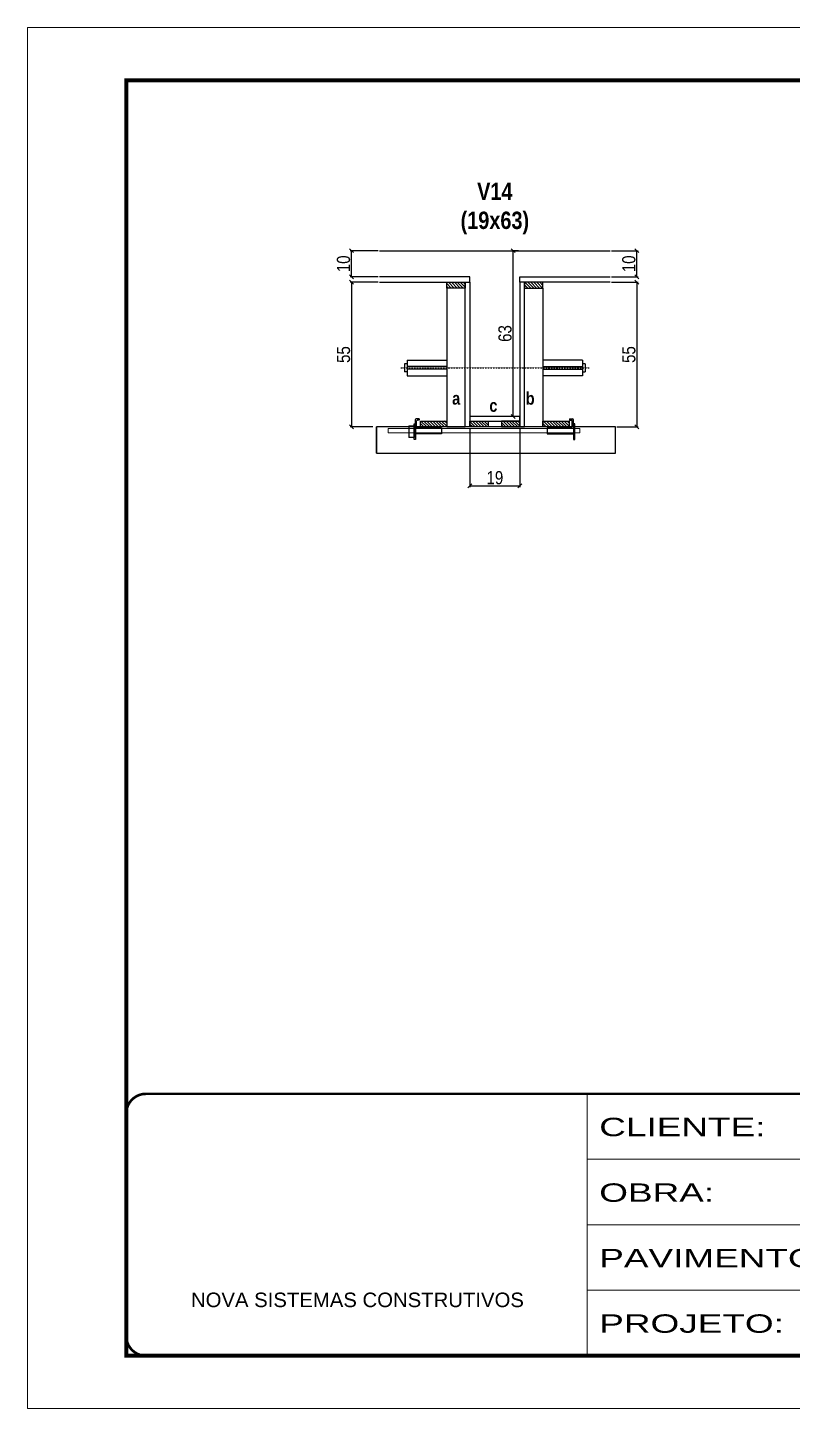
# Model space of a CAD drawing. Extents: x 3330 to 22105, y 1197 to 30204.
# Drawn here: x 3330 to 3911, y 24169 to 25219 of the extents above; entities that cross this region are included whole.
import ezdxf

# ---------------------------------------------------------------- set-up
doc = ezdxf.new("R2010")
doc.units = 0
for name, pattern in [('CONTINUO', [0]), ('DASHED', [0.75, 0.5, -0.25]), ('HIDDEN', [0.375, 0.25, -0.125])]:
    doc.linetypes.add(name, pattern=pattern)
for name, color, linetype in [('barrote', 251, 'Continuous'), ('COTA', 241, 'Continuous'), ('detalhes', 4, 'Continuous'), ('NOMENCLATURA', 7, 'Continuous'), ('Painéis', 200, 'Continuous'), ('presilha', 1, 'Continuous'), ('SARR_2.2x10', 60, 'Continuous'), ('SARR_2.2x7', 40, 'Continuous'), ('SARR_3.5x7', 81, 'Continuous'), ('TENSOR', 3, 'Continuous')]:
    doc.layers.add(name, color=color, linetype=linetype)
for name, color, linetype, lineweight in [('CONCRETO', 251, 'Continuous', 25), ('Folhas', 255, 'Continuous', 9), ('SARRAFO DE PRESSAO', 251, 'DASHED', 9), ('SCO-___-LAJ', 2, 'Continuous', 0)]:
    doc.layers.add(name, color=color, linetype=linetype, lineweight=lineweight)
doc.styles.add('ARIAL', font='arial.ttf')
doc.styles.add('COTA TECNICA 2X', font='techl___.ttf', dxfattribs={"height": 10})
doc.styles.add('TECNICA', font='techb___.ttf', dxfattribs={"height": 10})
doc.styles.add('Tecnologia', font='')
doc.styles.get('Tecnologia').set_extended_font_data('Forgotten Futurist')
doc.dimstyles.new('SECAO', dxfattribs={"dimscale": 0.333333, "dimtxt": 5, "dimasz": 9, "dimexe": 3, "dimexo": 3, "dimgap": 3, "dimtad": 1, "dimdec": 1, "dimlfac": 0.5, "dimzin": 12, "dimdsep": 46, "dimtxsty": 'COTA TECNICA 2X', "dimblk1": 'OBLIQUE', "dimblk2": 'OBLIQUE', "dimsah": 1, "dimcen": 0.9, "dimclrd": 4, "dimclre": 4, "dimclrt": 240, "dimadec": 1, "dimazin": 3, "dimtfac": 1, "dimtdec": 1, "dimtmove": 0, "dimatfit": 3, "dimfxl": 1, "dimtolj": 1, "dimtzin": 12, "dimarcsym": 0})

# ---------------------------------------------------------------- blocks, each defined once
blk = doc.blocks.new('9999999999')
at = {"color": 30, "linetype": 'CONTINUO'}
for p, q in [((98564.6, 34230.2), (98564.6, 34429.4)), ((98564.6, 34379.6), (99584, 34379.6)), ((98564.6, 34329.8), (99488, 34329.8)), ((98564.6, 34280), (99488, 34280))]:
    blk.add_line(p, q, dxfattribs=at)
at = {"color": 30, "linetype": 'CONTINUO', "const_width": 2}
blk.add_lwpolyline([(99584, 34230.2), (99584, 34414.4, 0.414214), (99569, 34429.4), (98229, 34429.4, 0.414214), (98214, 34414.4), (98214, 34245.2, 0.414214), (98229, 34230.2), (99584, 34230.2)], format="xyb", dxfattribs=at)
at = {"layer": 'Folhas'}
blk.add_lwpolyline([(98139, 34190.2), (99624, 34190.2), (99624, 35240.2), (98139, 35240.2)], close=True, dxfattribs=at)
at = {"layer": 'Folhas', "color": 30, "const_width": 3}
blk.add_lwpolyline([(98214, 34230.2), (99584, 34230.2), (99584, 35200.2), (98214, 35200.2)], close=True, dxfattribs=at)
at = {"color": 7, "linetype": 'Continuous', "ltscale": 5, "style": 'ARIAL'}
blk.add_text('NOVA SISTEMAS CONSTRUTIVOS', height=11.059, dxfattribs=at).set_placement((98263.2, 34267.2))
at = {"layer": 'Folhas', "color": 7, "style": 'Tecnologia', "width": 1.5}
for s, p in [('CLIENTE:', (98573.7, 34397.2)), ('OBRA:', (98573.7, 34347.3)), ('PAVIMENTO:', (98573.7, 34297.5)), ('PROJETO:', (98573.7, 34247.7))]:
    blk.add_text(s, height=14, dxfattribs=at).set_placement(p)
blk = doc.blocks.new('PRESILHA METÁLICA 1')
at = {"layer": 'presilha'}
for p, q in [((7.5, 10.6), (7.5, 19.9)), ((12, 21), (8.6, 21)), ((9, 11.6), (9, 18.9)), ((12, 19.5), (9.6, 19.5)), ((12, 21), (12, 19.5)), ((0, 13), (6, 13)), ((0, 13), (0, 0)), ((6, 0), (0, 0)), ((6, 15.5), (7.5, 15.5)), ((6, -2.5), (6, 15.5)), ((6, 13), (6, 0)), ((7.5, 15.5), (7.5, -2.5)), ((37.5, 4.1), (7.5, 4.1)), ((37.5, 11), (9.6, 11)), ((37.5, 11), (37.5, 4.1)), ((7.5, -2.5), (6, -2.5))]:
    blk.add_line(p, q, dxfattribs=at)
for centre, radius, start, end in [((8.6, 19.9), 1.14, 90, 180), ((9.6, 18.9), 0.57, 90, 180), ((9.6, 11.6), 0.57, 180, 270)]:
    blk.add_arc(centre, radius, start, end, dxfattribs=at)
blk = doc.blocks.new('PRESILHA METÁLICA 2')
at = {"layer": 'presilha'}
for p, q in [((-5.2, 23.5), (-5.2, 22)), ((-5.2, 23.5), (-1.9, 23.5)), ((-5.2, 22), (-2.8, 22)), ((-2.2, 14.1), (-2.2, 21.4)), ((0.8, 18), (-0.8, 18)), ((-0.8, 18), (-0.8, 0)), ((-0.8, 14.6), (-0.8, 22.4)), ((0.8, 0), (0.8, 18)), ((-30.8, 13.5), (-30.8, 6.6)), ((-30.8, 13.5), (-2.8, 13.5)), ((-30.8, 6.6), (-0.8, 6.6)), ((-0.8, 0), (0.8, 0))]:
    blk.add_line(p, q, dxfattribs=at)
for centre, radius, start, end in [((-2.8, 21.4), 0.57, 0, 90), ((-1.9, 22.4), 1.14, 0, 90), ((-2.8, 14.1), 0.57, 270, 0)]:
    blk.add_arc(centre, radius, start, end, dxfattribs=at)
blk = doc.blocks.new('_Oblique')
at = {"color": 0, "linetype": 'ByBlock', "lineweight": -2}
blk.add_line((-0.5, -0.5), (0.5, 0.5), dxfattribs=at)
blk = doc.blocks.new('*D3254')
at = {"layer": 'COTA', "color": 4, "lineweight": -2, "transparency": 16777216}
for p, q in [((3773.8, 25025.2), (3794.1, 25025.2)), ((3793.1, 25025.2), (3793.1, 24915.2)), ((3777.9, 24915.2), (3794.1, 24915.2))]:
    blk.add_line(p, q, dxfattribs=at)
at = {"layer": 'Defpoints', "color": 0, "transparency": 16777216}
for p in [(3772.8, 25025.2), (3776.9, 24915.2), (3793.1, 24915.2)]:
    blk.add_point(p, dxfattribs=at)
at = {"layer": 'COTA', "color": 4, "lineweight": -2, "transparency": 16777216, "xscale": 3, "yscale": 3, "zscale": 3}
for p, rotation in [((3793.1, 25025.2), 90), ((3793.1, 24915.2), 270)]:
    blk.add_blockref('_Oblique', p, dxfattribs=dict(at, rotation=rotation))
at = {"layer": 'COTA', "color": 240, "transparency": 16777216, "insert": (3787, 24970.2), "char_height": 10, "attachment_point": 5, "rotation": 90, "style": 'COTA TECNICA 2X'}
blk.add_mtext('\\A1;55', dxfattribs=at)
blk = doc.blocks.new('*D3255')
at = {"layer": 'COTA', "color": 4, "lineweight": -2, "transparency": 16777216}
for p, q in [((3773.8, 25049.2), (3794.1, 25049.2)), ((3793.1, 25029.2), (3793.1, 25049.2)), ((3773.8, 25029.2), (3794.1, 25029.2))]:
    blk.add_line(p, q, dxfattribs=at)
at = {"layer": 'Defpoints', "color": 0, "transparency": 16777216}
for p in [(3772.8, 25049.2), (3793.1, 25049.2), (3772.8, 25029.2)]:
    blk.add_point(p, dxfattribs=at)
at = {"layer": 'COTA', "color": 4, "lineweight": -2, "transparency": 16777216, "xscale": 3, "yscale": 3, "zscale": 3}
for p, rotation in [((3793.1, 25049.2), 90), ((3793.1, 25029.2), 270)]:
    blk.add_blockref('_Oblique', p, dxfattribs=dict(at, rotation=rotation))
at = {"layer": 'COTA', "color": 240, "transparency": 16777216, "insert": (3787, 25039.2), "char_height": 10, "attachment_point": 5, "rotation": 90, "style": 'COTA TECNICA 2X'}
blk.add_mtext('\\A1;10', dxfattribs=at)
blk = doc.blocks.new('*D3256')
at = {"layer": 'COTA', "color": 4, "lineweight": -2, "transparency": 16777216}
for p, q in [((3596.4, 25025.2), (3575.1, 25025.2)), ((3576.1, 25025.2), (3576.1, 24915.2)), ((3592.2, 24915.2), (3575.1, 24915.2))]:
    blk.add_line(p, q, dxfattribs=at)
at = {"layer": 'Defpoints', "color": 0, "transparency": 16777216}
for p in [(3597.4, 25025.2), (3576.1, 24915.2), (3593.2, 24915.2)]:
    blk.add_point(p, dxfattribs=at)
at = {"layer": 'COTA', "color": 4, "lineweight": -2, "transparency": 16777216, "xscale": 3, "yscale": 3, "zscale": 3}
for p, rotation in [((3576.1, 25025.2), 90), ((3576.1, 24915.2), 270)]:
    blk.add_blockref('_Oblique', p, dxfattribs=dict(at, rotation=rotation))
at = {"layer": 'COTA', "color": 240, "transparency": 16777216, "insert": (3570, 24970.2), "char_height": 10, "attachment_point": 5, "rotation": 90, "style": 'COTA TECNICA 2X'}
blk.add_mtext('\\A1;55', dxfattribs=at)
blk = doc.blocks.new('*D3257')
at = {"layer": 'COTA', "color": 4, "lineweight": -2, "transparency": 16777216}
for p, q in [((3703.1, 25049.2), (3698, 25049.2)), ((3699, 24923.2), (3699, 25049.2)), ((3703.1, 24923.2), (3698, 24923.2))]:
    blk.add_line(p, q, dxfattribs=at)
at = {"layer": 'Defpoints', "color": 0, "transparency": 16777216}
for p in [(3699, 25049.2), (3704.1, 25049.2), (3704.1, 24923.2)]:
    blk.add_point(p, dxfattribs=at)
at = {"layer": 'COTA', "color": 4, "lineweight": -2, "transparency": 16777216, "xscale": 3, "yscale": 3, "zscale": 3}
for p, rotation in [((3699, 25049.2), 90), ((3699, 24923.2), 270)]:
    blk.add_blockref('_Oblique', p, dxfattribs=dict(at, rotation=rotation))
at = {"layer": 'COTA', "color": 240, "transparency": 16777216, "insert": (3692.8, 24986.2), "char_height": 10, "attachment_point": 5, "rotation": 90, "style": 'COTA TECNICA 2X'}
blk.add_mtext('\\A1;63', dxfattribs=at)
blk = doc.blocks.new('*D3258')
at = {"layer": 'COTA', "color": 4, "lineweight": -2, "transparency": 16777216}
for p, q in [((3596.4, 25049.2), (3575.1, 25049.2)), ((3576.1, 25029.2), (3576.1, 25049.2)), ((3596.4, 25029.2), (3575.1, 25029.2))]:
    blk.add_line(p, q, dxfattribs=at)
at = {"layer": 'Defpoints', "color": 0, "transparency": 16777216}
for p in [(3576.1, 25049.2), (3597.4, 25049.2), (3597.4, 25029.2)]:
    blk.add_point(p, dxfattribs=at)
at = {"layer": 'COTA', "color": 4, "lineweight": -2, "transparency": 16777216, "xscale": 3, "yscale": 3, "zscale": 3}
for p, rotation in [((3576.1, 25049.2), 90), ((3576.1, 25029.2), 270)]:
    blk.add_blockref('_Oblique', p, dxfattribs=dict(at, rotation=rotation))
at = {"layer": 'COTA', "color": 240, "transparency": 16777216, "insert": (3570, 25039.2), "char_height": 10, "attachment_point": 5, "rotation": 90, "style": 'COTA TECNICA 2X'}
blk.add_mtext('\\A1;10', dxfattribs=at)
blk = doc.blocks.new('*D3259')
at = {"layer": 'COTA', "color": 4, "lineweight": -2, "transparency": 16777216}
for p, q in [((3666.1, 24914.2), (3666.1, 24869.4)), ((3704.1, 24914.2), (3704.1, 24869.4)), ((3666.1, 24870.4), (3704.1, 24870.4))]:
    blk.add_line(p, q, dxfattribs=at)
at = {"layer": 'Defpoints', "color": 0, "transparency": 16777216}
for p in [(3666.1, 24915.2), (3704.1, 24915.2), (3704.1, 24870.4)]:
    blk.add_point(p, dxfattribs=at)
at = {"layer": 'COTA', "color": 4, "lineweight": -2, "transparency": 16777216, "xscale": 3, "yscale": 3, "zscale": 3, "rotation": 180}
blk.add_blockref('_Oblique', (3666.1, 24870.4), dxfattribs=at)
at = {"layer": 'COTA', "color": 4, "lineweight": -2, "transparency": 16777216, "xscale": 3, "yscale": 3, "zscale": 3}
blk.add_blockref('_Oblique', (3704.1, 24870.4), dxfattribs=at)
at = {"layer": 'COTA', "color": 240, "transparency": 16777216, "insert": (3685.1, 24876.5), "char_height": 10, "attachment_point": 5, "style": 'COTA TECNICA 2X'}
blk.add_mtext('\\A1;19', dxfattribs=at)

msp = doc.modelspace()

# ---------------------------------------------------------------- hatches: boundary and pattern name
at = {"layer": 'SARR_2.2x10'}
h = msp.add_hatch(dxfattribs=at)
h.set_pattern_fill('ANSI31', color=256, scale=0.5, angle=90)
h.set_pattern_definition([(135, (36821.997, -98596.9677), (-1.122532015, -1.122532015), [])])
h.paths.add_polyline_path([(3628.46, 24919.6), (3628.46, 24915.2), (3648.46, 24915.2), (3648.46, 24919.6)])
h = msp.add_hatch(dxfattribs=at)
h.set_pattern_fill('ANSI31', color=256, scale=0.5, angle=90)
h.set_pattern_definition([(135, (36915.197, -98596.9677), (-1.122532015, -1.122532015), [])])
h.paths.add_polyline_path([(3721.66, 24919.6), (3721.66, 24915.2), (3741.66, 24915.2), (3741.66, 24919.6)])
at = {"layer": 'SARR_2.2x7'}
h = msp.add_hatch(dxfattribs=at)
h.set_pattern_fill('ANSI31', color=256, scale=0.5, angle=90)
h.set_pattern_definition([(135, (36815.997, -98491.3677), (-1.122532015, -1.122532015), [])])
h.paths.add_polyline_path([(3662.46, 25025.2), (3662.46, 25020.8), (3648.46, 25020.8), (3648.46, 25025.2)])
h = msp.add_hatch(dxfattribs=at)
h.set_pattern_fill('ANSI31', color=256, scale=0.5, angle=90)
h.set_pattern_definition([(135, (36835.997, -98491.3677), (-1.122532015, -1.122532015), [])])
h.paths.add_polyline_path([(3707.66, 25025.2), (3707.66, 25020.8), (3721.66, 25020.8), (3721.66, 25025.2)])
h = msp.add_hatch(dxfattribs=at)
h.set_pattern_fill('ANSI31', color=256, scale=0.5, angle=90)
h.set_pattern_definition([(135, (36901.597, -98596.9677), (-1.122532015, -1.122532015), [])])
h.paths.add_polyline_path([(3680.06, 24915.2), (3680.06, 24919.6), (3666.06, 24919.6), (3666.06, 24915.2)])
h = msp.add_hatch(dxfattribs=at)
h.set_pattern_fill('ANSI31', color=256, scale=0.5, angle=90)
h.set_pattern_definition([(135, (36839.597, -98596.9677), (-1.122532015, -1.122532015), [])])
h.paths.add_polyline_path([(3690.06, 24915.2), (3690.06, 24919.6), (3704.06, 24919.6), (3704.06, 24915.2)])

# ---------------------------------------------------------------- linework, layer by layer
at = {"ltscale": 3}
for p, q in [((3616.46, 24963.05), (3616.46, 24957.05)), ((3618.46, 24963.05), (3616.46, 24963.05)), ((3618.46, 24966.05), (3618.46, 24954.05)), ((3618.46, 24966.05), (3648.46, 24966.05)), ((3648.46, 24961.05), (3618.46, 24961.05)), ((3648.46, 24959.05), (3618.46, 24959.05)), ((3751.66, 24966.05), (3721.66, 24966.05)), ((3721.66, 24961.05), (3751.66, 24961.05)), ((3721.66, 24959.05), (3751.66, 24959.05)), ((3751.66, 24966.05), (3751.66, 24954.05)), ((3753.66, 24963.05), (3751.66, 24963.05)), ((3753.66, 24963.05), (3753.66, 24957.05)), ((3618.46, 24957.05), (3616.46, 24957.05)), ((3618.46, 24954.05), (3648.46, 24954.05)), ((3751.66, 24954.05), (3721.66, 24954.05)), ((3751.66, 24957.05), (3753.66, 24957.05))]:
    msp.add_line(p, q, dxfattribs=at)
at = {"layer": 'barrote'}
msp.add_lwpolyline([(3595, 24895.2), (3776.92, 24895.2), (3776.92, 24915.2), (3595, 24915.2)], close=True, dxfattribs=at)
at = {"layer": 'CONCRETO', "linetype": 'Continuous'}
msp.add_line((3597.36, 25049.2), (3772.76, 25049.2), dxfattribs=at)
at = {"layer": 'detalhes', "color": 250}
msp.add_line((3595, 24895.2), (3595, 24915.2), dxfattribs=at)
at = {"layer": 'Painéis', "linetype": 'Continuous', "elevation": 0}
for points in [[(3597.36, 25025.2), (3666.06, 25025.2), (3666.06, 25029.2), (3597.36, 25029.2)], [(3772.76, 25025.2), (3704.06, 25025.2), (3704.06, 25029.2), (3772.76, 25029.2)]]:
    msp.add_lwpolyline(points, dxfattribs=at)
at = {"layer": 'Painéis', "linetype": 'Continuous'}
for points in [[(3662.46, 24915.2), (3662.46, 25025.2), (3666.06, 25025.2), (3666.06, 24915.2)], [(3707.66, 24915.2), (3707.66, 25025.2), (3704.06, 25025.2), (3704.06, 24915.2)], [(3704.06, 24923.2), (3666.06, 24923.2), (3666.06, 24919.6), (3704.06, 24919.6)]]:
    msp.add_lwpolyline(points, close=True, dxfattribs=at)
at = {"layer": 'SARR_2.2x10'}
for points in [[(3628.46, 24919.6), (3648.46, 24919.6), (3648.46, 24915.2), (3628.46, 24915.2)], [(3721.66, 24919.6), (3741.66, 24919.6), (3741.66, 24915.2), (3721.66, 24915.2)]]:
    msp.add_lwpolyline(points, close=True, dxfattribs=at)
at = {"layer": 'SARR_2.2x7', "elevation": 0}
for points in [[(3648.46, 25025.2), (3662.46, 25025.2), (3662.46, 25020.8), (3648.46, 25020.8)], [(3721.66, 25025.2), (3707.66, 25025.2), (3707.66, 25020.8), (3721.66, 25020.8)]]:
    msp.add_lwpolyline(points, close=True, dxfattribs=at)
at = {"layer": 'SARR_2.2x7'}
for points in [[(3666.06, 24919.6), (3680.06, 24919.6), (3680.06, 24915.2), (3666.06, 24915.2)], [(3704.06, 24919.6), (3690.06, 24919.6), (3690.06, 24915.2), (3704.06, 24915.2)]]:
    msp.add_lwpolyline(points, close=True, dxfattribs=at)
at = {"layer": 'SARR_3.5x7'}
for points in [[(3662.46, 25020.8), (3648.46, 25020.8), (3648.46, 24915.2), (3662.46, 24915.2)], [(3707.66, 25020.8), (3721.66, 25020.8), (3721.66, 24915.2), (3707.66, 24915.2)]]:
    msp.add_lwpolyline(points, close=True, dxfattribs=at)
at = {"layer": 'SCO-___-LAJ', "color": 1}
msp.add_lwpolyline([(3604.01, 24913.87), (3749.77, 24913.87), (3749.77, 24910.67), (3604.01, 24910.67)], close=True, dxfattribs=at)
at = {"layer": 'TENSOR', "linetype": 'HIDDEN', "ltscale": 0.5}
msp.add_line((3613.46, 24960.05), (3756.96, 24960.05), dxfattribs=at)

# ---------------------------------------------------------------- block references
at = {"layer": 'presilha', "xscale": 0.6666666666666666, "yscale": 0.6666666666666666, "zscale": 0.6666666666666666}
for name, p in [('PRESILHA METÁLICA 1', (3619.59, 24907.24)), ('PRESILHA METÁLICA 2', (3745.34, 24905.57))]:
    msp.add_blockref(name, p, dxfattribs=at)
at = {"layer": 'SARRAFO DE PRESSAO', "color": 6, "linetype": 'ByBlock'}
msp.add_blockref('9999999999', (-94809.25, -10021.38), dxfattribs=at)

# ---------------------------------------------------------------- texts
at = {"layer": 'detalhes', "style": 'TECNICA'}
for s, p in [('a', (3652.58, 24932.1)), ('b', (3708.56, 24932.09)), ('c', (3680.88, 24926.67))]:
    msp.add_text(s, height=9.6, dxfattribs=at).set_placement(p)
at = {"layer": 'NOMENCLATURA', "insert": (3685.06, 25100.9), "char_height": 13.2, "attachment_point": 2, "style": 'TECNICA'}
msp.add_mtext_dynamic_manual_height_columns('V14\\P(19x63)', width=300.2766, gutter_width=1, heights=[0], dxfattribs=at)

# ---------------------------------------------------------------- dimensions: what is measured, and where the dimension line sits
at = {"layer": 'COTA'}
for base, p1, p2, picture, middle in [((3576.14, 25049.2), (3597.36, 25029.2), (3597.36, 25049.2), '*D3258', (3570.04, 25039.2)), ((3698.98, 25049.2), (3704.06, 24923.2), (3704.06, 25049.2), '*D3257', (3692.77, 24986.2)), ((3793.11, 25049.2), (3772.76, 25029.2), (3772.76, 25049.2), '*D3255', (3787, 25039.2)), ((3576.14, 24915.2, 0), (3597.36, 25025.2), (3593.25, 24915.2, 0), '*D3256', (3570.03, 24970.2, 0)), ((3793.11, 24915.2, 0), (3772.76, 25025.2), (3776.87, 24915.2, 0), '*D3254', (3787, 24970.2, 0))]:
    dim = msp.add_linear_dim(base=base, p1=p1, p2=p2, angle=90, dimstyle='SECAO', dxfattribs=at)
    dim.commit()
    dim.dimension.update_dxf_attribs({"geometry": picture, "text_midpoint": middle})
dim = msp.add_linear_dim(base=(3704.06, 24870.38), p1=(3666.06, 24915.2), p2=(3704.06, 24915.2), dimstyle='SECAO', dxfattribs=at)
dim.commit()
dim.dimension.update_dxf_attribs({"geometry": '*D3259', "text_midpoint": (3685.06, 24876.46)})

doc.saveas('drawing.dxf')
